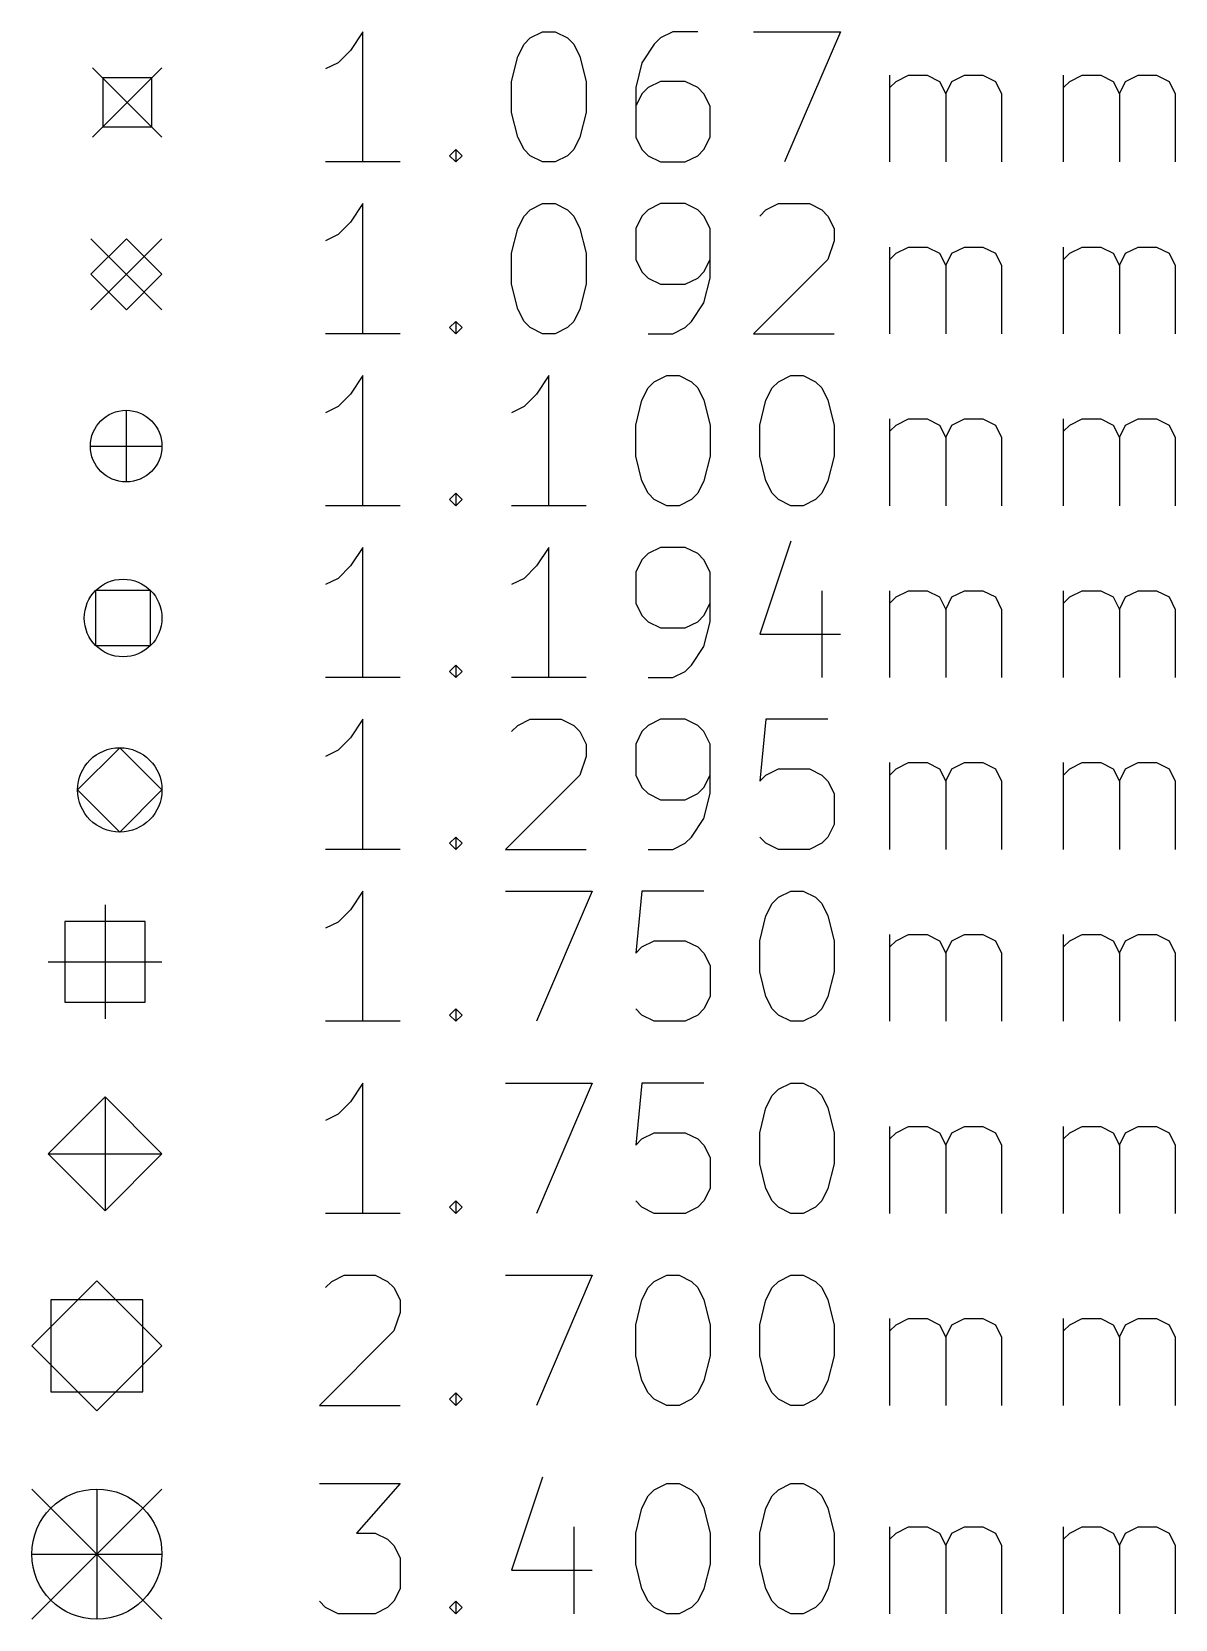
# Model space of a CAD drawing. Extents: x 8.58 to 12.99, y -8.19 to -3.15.
# Drawn here: x 8.584 to 9.276, y -8.159 to -7.199 of the extents above; entities that cross this region are included whole.
import ezdxf

# ---------------------------------------------------------------- set-up
doc = ezdxf.new("R2010")
doc.units = 0
doc.header["$MEASUREMENT"] = 0
doc.layers.add('BLACK', color=7, linetype='CONTINUOUS')

msp = doc.modelspace()

# ---------------------------------------------------------------- linework, layer by layer
at = {"layer": 'BLACK', "linetype": 'CONTINUOUS'}
for p, q in [((8.78445, -7.19877), (8.77695, -7.21002)), ((8.78445, -7.27751), (8.78445, -7.19877)), ((8.88568, -7.20252), (8.89318, -7.19877)), ((8.89318, -7.19877), (8.90068, -7.19877)), ((8.90068, -7.19877), (8.90818, -7.20252)), ((8.97192, -7.19877), (8.96442, -7.20252)), ((8.98692, -7.19877), (8.97192, -7.19877)), ((9.02067, -7.19877), (9.07316, -7.19877)), ((9.07316, -7.19877), (9.03942, -7.27751)), ((8.87819, -7.21377), (8.88194, -7.20627)), ((8.88194, -7.20627), (8.88568, -7.20252)), ((8.90818, -7.20252), (8.91193, -7.20627)), ((8.91193, -7.20627), (8.91568, -7.21377)), ((8.96068, -7.20627), (8.95318, -7.21752)), ((8.96442, -7.20252), (8.96068, -7.20627)), ((8.76945, -7.21752), (8.76195, -7.22127)), ((8.77695, -7.21002), (8.76945, -7.21752)), ((8.87444, -7.22877), (8.87819, -7.21377)), ((8.91568, -7.21377), (8.91943, -7.22877)), ((8.95318, -7.21752), (8.94943, -7.23252)), ((8.62103, -7.2205), (8.66303, -7.2625)), ((8.66303, -7.2205), (8.62103, -7.2625)), ((8.65688, -7.22665), (8.62718, -7.22665)), ((8.62718, -7.22665), (8.62718, -7.25635)), ((8.65688, -7.25635), (8.65688, -7.22665)), ((8.87444, -7.24752), (8.87444, -7.22877)), ((8.91943, -7.22877), (8.91943, -7.24752)), ((8.96442, -7.22877), (8.95693, -7.23252)), ((8.97942, -7.22877), (8.96442, -7.22877)), ((8.98692, -7.23252), (8.97942, -7.22877)), ((9.10316, -7.27751), (9.10316, -7.22502)), ((9.10316, -7.23252), (9.10691, -7.22877)), ((9.10691, -7.22877), (9.11441, -7.22502)), ((9.11441, -7.22502), (9.12565, -7.22502)), ((9.12565, -7.22502), (9.13315, -7.22877)), ((9.13315, -7.22877), (9.1369, -7.23627)), ((9.1369, -7.23627), (9.14065, -7.22877)), ((9.14065, -7.22877), (9.14815, -7.22502)), ((9.14815, -7.22502), (9.1594, -7.22502)), ((9.1594, -7.22502), (9.1669, -7.22877)), ((9.1669, -7.22877), (9.17065, -7.23627)), ((9.20814, -7.27751), (9.20814, -7.22502)), ((9.20814, -7.23252), (9.21189, -7.22877)), ((9.21189, -7.22877), (9.21939, -7.22502)), ((9.21939, -7.22502), (9.23064, -7.22502)), ((9.23064, -7.22502), (9.23814, -7.22877)), ((9.23814, -7.22877), (9.24189, -7.23627)), ((9.24189, -7.23627), (9.24564, -7.22877)), ((9.24564, -7.22877), (9.25314, -7.22502)), ((9.25314, -7.22502), (9.26439, -7.22502)), ((9.26439, -7.22502), (9.27189, -7.22877)), ((9.27189, -7.22877), (9.27564, -7.23627)), ((8.94943, -7.23252), (8.94943, -7.26252)), ((8.95318, -7.23627), (8.94943, -7.24377)), ((8.95693, -7.23252), (8.95318, -7.23627)), ((8.99067, -7.23627), (8.98692, -7.23252)), ((8.99442, -7.24377), (8.99067, -7.23627)), ((9.1369, -7.23627), (9.1369, -7.27751)), ((9.17065, -7.23627), (9.17065, -7.27751)), ((9.24189, -7.23627), (9.24189, -7.27751)), ((9.27564, -7.23627), (9.27564, -7.27751)), ((8.87819, -7.26252), (8.87444, -7.24752)), ((8.91943, -7.24752), (8.91568, -7.26252)), ((8.99442, -7.26252), (8.99442, -7.24377)), ((8.62718, -7.25635), (8.65688, -7.25635)), ((8.88194, -7.27001), (8.87819, -7.26252)), ((8.91568, -7.26252), (8.91193, -7.27001)), ((8.94943, -7.26252), (8.95318, -7.27001)), ((8.99067, -7.27001), (8.99442, -7.26252)), ((8.83694, -7.27376), (8.84069, -7.27001)), ((8.84069, -7.27751), (8.83694, -7.27376)), ((8.84069, -7.27001), (8.84444, -7.27376)), ((8.84069, -7.27001), (8.84069, -7.27751)), ((8.84444, -7.27376), (8.84069, -7.27751)), ((8.88568, -7.27376), (8.88194, -7.27001)), ((8.89318, -7.27751), (8.88568, -7.27376)), ((8.90818, -7.27376), (8.90068, -7.27751)), ((8.91193, -7.27001), (8.90818, -7.27376)), ((8.95318, -7.27001), (8.95693, -7.27376)), ((8.95693, -7.27376), (8.96442, -7.27751)), ((8.97942, -7.27751), (8.98692, -7.27376)), ((8.98692, -7.27376), (8.99067, -7.27001)), ((8.80694, -7.27751), (8.76195, -7.27751)), ((8.90068, -7.27751), (8.89318, -7.27751)), ((8.96442, -7.27751), (8.97942, -7.27751)), ((8.78445, -7.30271), (8.77695, -7.31396)), ((8.78445, -7.38145), (8.78445, -7.30271)), ((8.88568, -7.30646), (8.89318, -7.30271)), ((8.89318, -7.30271), (8.90068, -7.30271)), ((8.90068, -7.30271), (8.90818, -7.30646)), ((8.96442, -7.30271), (8.95693, -7.30646)), ((8.97942, -7.30271), (8.96442, -7.30271)), ((8.98692, -7.30646), (8.97942, -7.30271)), ((9.02817, -7.30646), (9.03567, -7.30271)), ((9.03567, -7.30271), (9.05441, -7.30271)), ((9.05441, -7.30271), (9.06191, -7.30646)), ((8.77695, -7.31396), (8.76945, -7.32146)), ((8.87819, -7.31771), (8.88194, -7.31021)), ((8.88194, -7.31021), (8.88568, -7.30646)), ((8.90818, -7.30646), (8.91193, -7.31021)), ((8.91193, -7.31021), (8.91568, -7.31771)), ((8.95318, -7.31021), (8.94943, -7.31771)), ((8.95693, -7.30646), (8.95318, -7.31021)), ((8.99067, -7.31021), (8.98692, -7.30646)), ((8.99442, -7.31771), (8.99067, -7.31021)), ((9.02442, -7.31021), (9.02817, -7.30646)), ((9.06191, -7.30646), (9.06566, -7.31021)), ((9.06566, -7.31021), (9.06941, -7.31771)), ((8.62003, -7.32393), (8.66303, -7.36693)), ((8.66303, -7.32393), (8.62003, -7.36693)), ((8.64153, -7.32393), (8.62003, -7.34543)), ((8.66303, -7.34543), (8.64153, -7.32393)), ((8.76945, -7.32146), (8.76195, -7.32521)), ((8.87444, -7.33271), (8.87819, -7.31771)), ((8.91568, -7.31771), (8.91943, -7.33271)), ((8.94943, -7.31771), (8.94943, -7.33646)), ((8.99442, -7.3477), (8.99442, -7.31771)), ((9.06941, -7.31771), (9.06941, -7.32521)), ((8.87444, -7.35145), (8.87444, -7.33271)), ((8.91943, -7.33271), (8.91943, -7.35145)), ((9.06941, -7.32521), (9.06566, -7.33646)), ((9.10316, -7.38145), (9.10316, -7.32896)), ((9.10316, -7.33646), (9.10691, -7.33271)), ((9.10691, -7.33271), (9.11441, -7.32896)), ((9.11441, -7.32896), (9.12565, -7.32896)), ((9.12565, -7.32896), (9.13315, -7.33271)), ((9.13315, -7.33271), (9.1369, -7.34021)), ((9.1369, -7.34021), (9.14065, -7.33271)), ((9.14065, -7.33271), (9.14815, -7.32896)), ((9.14815, -7.32896), (9.1594, -7.32896)), ((9.1594, -7.32896), (9.1669, -7.33271)), ((9.1669, -7.33271), (9.17065, -7.34021)), ((9.20814, -7.38145), (9.20814, -7.32896)), ((9.20814, -7.33646), (9.21189, -7.33271)), ((9.21189, -7.33271), (9.21939, -7.32896)), ((9.21939, -7.32896), (9.23064, -7.32896)), ((9.23064, -7.32896), (9.23814, -7.33271)), ((9.23814, -7.33271), (9.24189, -7.34021)), ((9.24189, -7.34021), (9.24564, -7.33271)), ((9.24564, -7.33271), (9.25314, -7.32896)), ((9.25314, -7.32896), (9.26439, -7.32896)), ((9.26439, -7.32896), (9.27189, -7.33271)), ((9.27189, -7.33271), (9.27564, -7.34021)), ((8.94943, -7.33646), (8.95318, -7.34396)), ((8.95318, -7.34396), (8.95693, -7.3477)), ((8.98692, -7.3477), (8.99067, -7.34396)), ((8.99067, -7.34396), (8.99442, -7.33646)), ((9.06566, -7.33646), (9.02067, -7.38145)), ((9.1369, -7.34021), (9.1369, -7.38145)), ((9.17065, -7.34021), (9.17065, -7.38145)), ((9.24189, -7.34021), (9.24189, -7.38145)), ((9.27564, -7.34021), (9.27564, -7.38145)), ((8.62003, -7.34543), (8.64153, -7.36693)), ((8.64153, -7.36693), (8.66303, -7.34543)), ((8.87819, -7.36645), (8.87444, -7.35145)), ((8.91943, -7.35145), (8.91568, -7.36645)), ((8.95693, -7.3477), (8.96442, -7.35145)), ((8.96442, -7.35145), (8.97942, -7.35145)), ((8.97942, -7.35145), (8.98692, -7.3477)), ((8.99067, -7.3627), (8.99442, -7.3477)), ((8.98317, -7.37395), (8.99067, -7.3627)), ((8.88194, -7.37395), (8.87819, -7.36645)), ((8.91568, -7.36645), (8.91193, -7.37395)), ((8.80694, -7.38145), (8.76195, -7.38145)), ((8.83694, -7.3777), (8.84069, -7.37395)), ((8.84069, -7.38145), (8.83694, -7.3777)), ((8.84069, -7.37395), (8.84444, -7.3777)), ((8.84069, -7.37395), (8.84069, -7.38145)), ((8.84444, -7.3777), (8.84069, -7.38145)), ((8.88568, -7.3777), (8.88194, -7.37395)), ((8.89318, -7.38145), (8.88568, -7.3777)), ((8.90068, -7.38145), (8.89318, -7.38145)), ((8.90818, -7.3777), (8.90068, -7.38145)), ((8.91193, -7.37395), (8.90818, -7.3777)), ((8.95693, -7.38145), (8.97192, -7.38145)), ((8.97192, -7.38145), (8.97942, -7.3777)), ((8.97942, -7.3777), (8.98317, -7.37395)), ((9.02067, -7.38145), (9.06941, -7.38145)), ((8.78445, -7.40665), (8.77695, -7.4179)), ((8.78445, -7.48539), (8.78445, -7.40665)), ((8.89693, -7.40665), (8.88943, -7.4179)), ((8.89693, -7.48539), (8.89693, -7.40665)), ((8.95693, -7.41415), (8.96068, -7.4104)), ((8.96068, -7.4104), (8.96817, -7.40665)), ((8.96817, -7.40665), (8.97567, -7.40665)), ((8.97567, -7.40665), (8.98317, -7.4104)), ((8.98317, -7.4104), (8.98692, -7.41415)), ((9.03192, -7.41415), (9.03567, -7.4104)), ((9.03567, -7.4104), (9.04316, -7.40665)), ((9.04316, -7.40665), (9.05066, -7.40665)), ((9.05066, -7.40665), (9.05816, -7.4104)), ((9.05816, -7.4104), (9.06191, -7.41415)), ((8.77695, -7.4179), (8.76945, -7.42539)), ((8.88943, -7.4179), (8.88194, -7.42539)), ((8.95318, -7.42165), (8.95693, -7.41415)), ((8.98692, -7.41415), (8.99067, -7.42165)), ((9.02817, -7.42165), (9.03192, -7.41415)), ((9.06191, -7.41415), (9.06566, -7.42165)), ((8.64138, -7.42772), (8.64138, -7.47102)), ((8.76945, -7.42539), (8.76195, -7.42914)), ((8.88194, -7.42539), (8.87444, -7.42914)), ((8.94943, -7.43664), (8.95318, -7.42165)), ((8.99067, -7.42165), (8.99442, -7.43664)), ((9.02442, -7.43664), (9.02817, -7.42165)), ((9.06566, -7.42165), (9.06941, -7.43664)), ((8.94943, -7.45539), (8.94943, -7.43664)), ((8.99442, -7.43664), (8.99442, -7.45539)), ((9.02442, -7.45539), (9.02442, -7.43664)), ((9.06941, -7.43664), (9.06941, -7.45539)), ((9.10316, -7.48539), (9.10316, -7.43289)), ((9.10316, -7.44039), (9.10691, -7.43664)), ((9.10691, -7.43664), (9.11441, -7.43289)), ((9.11441, -7.43289), (9.12565, -7.43289)), ((9.12565, -7.43289), (9.13315, -7.43664)), ((9.13315, -7.43664), (9.1369, -7.44414)), ((9.1369, -7.44414), (9.14065, -7.43664)), ((9.14065, -7.43664), (9.14815, -7.43289)), ((9.14815, -7.43289), (9.1594, -7.43289)), ((9.1594, -7.43289), (9.1669, -7.43664)), ((9.1669, -7.43664), (9.17065, -7.44414)), ((9.20814, -7.48539), (9.20814, -7.43289)), ((9.20814, -7.44039), (9.21189, -7.43664)), ((9.21189, -7.43664), (9.21939, -7.43289)), ((9.21939, -7.43289), (9.23064, -7.43289)), ((9.23064, -7.43289), (9.23814, -7.43664)), ((9.23814, -7.43664), (9.24189, -7.44414)), ((9.24189, -7.44414), (9.24564, -7.43664)), ((9.24564, -7.43664), (9.25314, -7.43289)), ((9.25314, -7.43289), (9.26439, -7.43289)), ((9.26439, -7.43289), (9.27189, -7.43664)), ((9.27189, -7.43664), (9.27564, -7.44414)), ((8.61972, -7.44937), (8.66303, -7.44937)), ((9.1369, -7.44414), (9.1369, -7.48539)), ((9.17065, -7.44414), (9.17065, -7.48539)), ((9.24189, -7.44414), (9.24189, -7.48539)), ((9.27564, -7.44414), (9.27564, -7.48539)), ((8.95318, -7.47039), (8.94943, -7.45539)), ((8.99442, -7.45539), (8.99067, -7.47039)), ((9.02817, -7.47039), (9.02442, -7.45539)), ((9.06941, -7.45539), (9.06566, -7.47039)), ((8.83694, -7.48164), (8.84069, -7.47789)), ((8.84069, -7.47789), (8.84444, -7.48164)), ((8.84069, -7.47789), (8.84069, -7.48539)), ((8.95693, -7.47789), (8.95318, -7.47039)), ((8.96068, -7.48164), (8.95693, -7.47789)), ((8.98692, -7.47789), (8.98317, -7.48164)), ((8.99067, -7.47039), (8.98692, -7.47789)), ((9.03192, -7.47789), (9.02817, -7.47039)), ((9.03567, -7.48164), (9.03192, -7.47789)), ((9.06191, -7.47789), (9.05816, -7.48164)), ((9.06566, -7.47039), (9.06191, -7.47789)), ((8.80694, -7.48539), (8.76195, -7.48539)), ((8.84069, -7.48539), (8.83694, -7.48164)), ((8.84444, -7.48164), (8.84069, -7.48539)), ((8.91943, -7.48539), (8.87444, -7.48539)), ((8.96817, -7.48539), (8.96068, -7.48164)), ((8.97567, -7.48539), (8.96817, -7.48539)), ((8.98317, -7.48164), (8.97567, -7.48539)), ((9.04316, -7.48539), (9.03567, -7.48164)), ((9.05066, -7.48539), (9.04316, -7.48539)), ((9.05816, -7.48164), (9.05066, -7.48539)), ((9.04316, -7.50683), (9.02442, -7.56308)), ((8.78445, -7.51058), (8.77695, -7.52183)), ((8.78445, -7.58932), (8.78445, -7.51058)), ((8.89693, -7.51058), (8.88943, -7.52183)), ((8.89693, -7.58932), (8.89693, -7.51058)), ((8.95693, -7.51433), (8.95318, -7.51808)), ((8.96442, -7.51058), (8.95693, -7.51433)), ((8.97942, -7.51058), (8.96442, -7.51058)), ((8.98692, -7.51433), (8.97942, -7.51058)), ((8.99067, -7.51808), (8.98692, -7.51433)), ((8.77695, -7.52183), (8.76945, -7.52933)), ((8.88943, -7.52183), (8.88194, -7.52933)), ((8.95318, -7.51808), (8.94943, -7.52558)), ((8.94943, -7.52558), (8.94943, -7.54433)), ((8.99442, -7.52558), (8.99067, -7.51808)), ((8.99442, -7.55558), (8.99442, -7.52558)), ((8.76945, -7.52933), (8.76195, -7.53308)), ((8.88194, -7.52933), (8.87444, -7.53308)), ((8.65615, -7.53669), (8.62291, -7.53669)), ((8.62291, -7.53669), (8.62291, -7.56992)), ((8.65615, -7.56992), (8.65615, -7.53669)), ((8.94943, -7.54433), (8.95318, -7.55183)), ((8.99067, -7.55183), (8.99442, -7.54433)), ((9.06191, -7.53683), (9.06191, -7.58932)), ((9.10316, -7.58932), (9.10316, -7.53683)), ((9.10316, -7.54433), (9.10691, -7.54058)), ((9.10691, -7.54058), (9.11441, -7.53683)), ((9.11441, -7.53683), (9.12565, -7.53683)), ((9.12565, -7.53683), (9.13315, -7.54058)), ((9.13315, -7.54058), (9.1369, -7.54808)), ((9.1369, -7.54808), (9.14065, -7.54058)), ((9.14065, -7.54058), (9.14815, -7.53683)), ((9.14815, -7.53683), (9.1594, -7.53683)), ((9.1594, -7.53683), (9.1669, -7.54058)), ((9.1669, -7.54058), (9.17065, -7.54808)), ((9.20814, -7.58932), (9.20814, -7.53683)), ((9.20814, -7.54433), (9.21189, -7.54058)), ((9.21189, -7.54058), (9.21939, -7.53683)), ((9.21939, -7.53683), (9.23064, -7.53683)), ((9.23064, -7.53683), (9.23814, -7.54058)), ((9.23814, -7.54058), (9.24189, -7.54808)), ((9.24189, -7.54808), (9.24564, -7.54058)), ((9.24564, -7.54058), (9.25314, -7.53683)), ((9.25314, -7.53683), (9.26439, -7.53683)), ((9.26439, -7.53683), (9.27189, -7.54058)), ((9.27189, -7.54058), (9.27564, -7.54808)), ((8.95318, -7.55183), (8.95693, -7.55558)), ((8.98692, -7.55558), (8.99067, -7.55183)), ((9.1369, -7.54808), (9.1369, -7.58932)), ((9.17065, -7.54808), (9.17065, -7.58932)), ((9.24189, -7.54808), (9.24189, -7.58932)), ((9.27564, -7.54808), (9.27564, -7.58932)), ((8.95693, -7.55558), (8.96442, -7.55933)), ((8.96442, -7.55933), (8.97942, -7.55933)), ((8.97942, -7.55933), (8.98692, -7.55558)), ((8.99067, -7.57058), (8.99442, -7.55558)), ((9.02442, -7.56308), (9.07316, -7.56308)), ((8.62291, -7.56992), (8.65615, -7.56992)), ((8.98317, -7.58183), (8.99067, -7.57058)), ((8.83694, -7.58557), (8.84069, -7.58183)), ((8.84069, -7.58183), (8.84444, -7.58557)), ((8.84069, -7.58183), (8.84069, -7.58932)), ((8.97942, -7.58557), (8.98317, -7.58183)), ((8.80694, -7.58932), (8.76195, -7.58932)), ((8.84069, -7.58932), (8.83694, -7.58557)), ((8.84444, -7.58557), (8.84069, -7.58932)), ((8.91943, -7.58932), (8.87444, -7.58932)), ((8.95693, -7.58932), (8.97192, -7.58932)), ((8.97192, -7.58932), (8.97942, -7.58557)), ((8.78445, -7.61452), (8.77695, -7.62577)), ((8.78445, -7.69326), (8.78445, -7.61452)), ((8.87444, -7.62202), (8.87819, -7.61827)), ((8.87819, -7.61827), (8.88568, -7.61452)), ((8.88568, -7.61452), (8.90443, -7.61452)), ((8.90443, -7.61452), (8.91193, -7.61827)), ((8.91193, -7.61827), (8.91568, -7.62202)), ((8.91568, -7.62202), (8.91943, -7.62952)), ((8.95318, -7.62202), (8.94943, -7.62952)), ((8.95693, -7.61827), (8.95318, -7.62202)), ((8.96442, -7.61452), (8.95693, -7.61827)), ((8.97942, -7.61452), (8.96442, -7.61452)), ((8.98692, -7.61827), (8.97942, -7.61452)), ((8.99067, -7.62202), (8.98692, -7.61827)), ((8.99442, -7.62952), (8.99067, -7.62202)), ((9.02817, -7.61452), (9.02442, -7.65202)), ((9.06566, -7.61452), (9.02817, -7.61452)), ((8.63753, -7.63174), (8.61203, -7.65724)), ((8.66303, -7.65724), (8.63753, -7.63174)), ((8.77695, -7.62577), (8.76945, -7.63327)), ((8.91943, -7.62952), (8.91943, -7.63702)), ((8.94943, -7.62952), (8.94943, -7.64827)), ((8.99442, -7.65952), (8.99442, -7.62952)), ((8.76945, -7.63327), (8.76195, -7.63702)), ((8.91943, -7.63702), (8.91568, -7.64827)), ((9.10316, -7.69326), (9.10316, -7.64077)), ((9.10691, -7.64452), (9.11441, -7.64077)), ((9.11441, -7.64077), (9.12565, -7.64077)), ((9.12565, -7.64077), (9.13315, -7.64452)), ((9.14065, -7.64452), (9.14815, -7.64077)), ((9.14815, -7.64077), (9.1594, -7.64077)), ((9.1594, -7.64077), (9.1669, -7.64452)), ((9.20814, -7.69326), (9.20814, -7.64077)), ((9.21189, -7.64452), (9.21939, -7.64077)), ((9.21939, -7.64077), (9.23064, -7.64077)), ((9.23064, -7.64077), (9.23814, -7.64452)), ((9.24564, -7.64452), (9.25314, -7.64077)), ((9.25314, -7.64077), (9.26439, -7.64077)), ((9.26439, -7.64077), (9.27189, -7.64452)), ((8.91568, -7.64827), (8.87069, -7.69326)), ((8.94943, -7.64827), (8.95318, -7.65577)), ((8.99067, -7.65577), (8.99442, -7.64827)), ((9.02442, -7.65202), (9.02817, -7.64827)), ((9.02817, -7.64827), (9.03567, -7.64452)), ((9.03567, -7.64452), (9.05441, -7.64452)), ((9.05441, -7.64452), (9.06191, -7.64827)), ((9.06191, -7.64827), (9.06566, -7.65202)), ((9.10316, -7.64827), (9.10691, -7.64452)), ((9.13315, -7.64452), (9.1369, -7.65202)), ((9.1369, -7.65202), (9.14065, -7.64452)), ((9.1669, -7.64452), (9.17065, -7.65202)), ((9.20814, -7.64827), (9.21189, -7.64452)), ((9.23814, -7.64452), (9.24189, -7.65202)), ((9.24189, -7.65202), (9.24564, -7.64452)), ((9.27189, -7.64452), (9.27564, -7.65202)), ((8.61203, -7.65724), (8.63753, -7.68274)), ((8.63753, -7.68274), (8.66303, -7.65724)), ((8.95318, -7.65577), (8.95693, -7.65952)), ((8.95693, -7.65952), (8.96442, -7.66327)), ((8.97942, -7.66327), (8.98692, -7.65952)), ((8.98692, -7.65952), (8.99067, -7.65577)), ((8.99067, -7.67451), (8.99442, -7.65952)), ((9.06566, -7.65202), (9.06941, -7.65952)), ((9.06941, -7.65952), (9.06941, -7.67826)), ((9.1369, -7.65202), (9.1369, -7.69326)), ((9.17065, -7.65202), (9.17065, -7.69326)), ((9.24189, -7.65202), (9.24189, -7.69326)), ((9.27564, -7.65202), (9.27564, -7.69326)), ((8.96442, -7.66327), (8.97942, -7.66327)), ((8.98317, -7.68576), (8.99067, -7.67451)), ((9.06941, -7.67826), (9.06566, -7.68576)), ((8.83694, -7.68951), (8.84069, -7.68576)), ((8.84069, -7.69326), (8.83694, -7.68951)), ((8.84069, -7.68576), (8.84444, -7.68951)), ((8.84069, -7.68576), (8.84069, -7.69326)), ((8.84444, -7.68951), (8.84069, -7.69326)), ((8.97192, -7.69326), (8.97942, -7.68951)), ((8.97942, -7.68951), (8.98317, -7.68576)), ((9.02817, -7.68951), (9.02442, -7.68576)), ((9.03567, -7.69326), (9.02817, -7.68951)), ((9.06191, -7.68951), (9.05441, -7.69326)), ((9.06566, -7.68576), (9.06191, -7.68951)), ((8.80694, -7.69326), (8.76195, -7.69326)), ((8.87069, -7.69326), (8.91943, -7.69326)), ((8.95693, -7.69326), (8.97192, -7.69326)), ((9.05441, -7.69326), (9.03567, -7.69326)), ((8.78445, -7.71846), (8.77695, -7.72971)), ((8.78445, -7.7972), (8.78445, -7.71846)), ((8.87069, -7.71846), (8.92318, -7.71846)), ((8.92318, -7.71846), (8.88943, -7.7972)), ((8.95318, -7.71846), (8.94943, -7.75595)), ((8.99067, -7.71846), (8.95318, -7.71846)), ((9.03567, -7.72221), (9.04316, -7.71846)), ((9.04316, -7.71846), (9.05066, -7.71846)), ((9.05066, -7.71846), (9.05816, -7.72221)), ((8.62858, -7.72673), (8.62858, -7.79563)), ((9.02817, -7.73346), (9.03192, -7.72596)), ((9.03192, -7.72596), (9.03567, -7.72221)), ((9.05816, -7.72221), (9.06191, -7.72596)), ((9.06191, -7.72596), (9.06566, -7.73346)), ((8.65294, -7.73682), (8.60422, -7.73682)), ((8.60422, -7.73682), (8.60422, -7.78554)), ((8.65294, -7.78554), (8.65294, -7.73682)), ((8.76945, -7.73721), (8.76195, -7.74096)), ((8.77695, -7.72971), (8.76945, -7.73721)), ((9.02442, -7.74845), (9.02817, -7.73346)), ((9.06566, -7.73346), (9.06941, -7.74845)), ((9.10316, -7.7972), (9.10316, -7.7447)), ((9.10691, -7.74845), (9.11441, -7.7447)), ((9.11441, -7.7447), (9.12565, -7.7447)), ((9.12565, -7.7447), (9.13315, -7.74845)), ((9.14065, -7.74845), (9.14815, -7.7447)), ((9.14815, -7.7447), (9.1594, -7.7447)), ((9.1594, -7.7447), (9.1669, -7.74845)), ((9.20814, -7.7972), (9.20814, -7.7447)), ((9.21189, -7.74845), (9.21939, -7.7447)), ((9.21939, -7.7447), (9.23064, -7.7447)), ((9.23064, -7.7447), (9.23814, -7.74845)), ((9.24564, -7.74845), (9.25314, -7.7447)), ((9.25314, -7.7447), (9.26439, -7.7447)), ((9.26439, -7.7447), (9.27189, -7.74845)), ((8.94943, -7.75595), (8.95318, -7.7522)), ((8.95318, -7.7522), (8.96068, -7.74845)), ((8.96068, -7.74845), (8.97942, -7.74845)), ((8.97942, -7.74845), (8.98692, -7.7522)), ((8.98692, -7.7522), (8.99067, -7.75595)), ((8.99067, -7.75595), (8.99442, -7.76345)), ((9.02442, -7.7672), (9.02442, -7.74845)), ((9.06941, -7.74845), (9.06941, -7.7672)), ((9.10316, -7.7522), (9.10691, -7.74845)), ((9.13315, -7.74845), (9.1369, -7.75595)), ((9.1369, -7.75595), (9.14065, -7.74845)), ((9.1369, -7.75595), (9.1369, -7.7972)), ((9.1669, -7.74845), (9.17065, -7.75595)), ((9.17065, -7.75595), (9.17065, -7.7972)), ((9.20814, -7.7522), (9.21189, -7.74845)), ((9.23814, -7.74845), (9.24189, -7.75595)), ((9.24189, -7.75595), (9.24564, -7.74845)), ((9.24189, -7.75595), (9.24189, -7.7972)), ((9.27189, -7.74845), (9.27564, -7.75595)), ((9.27564, -7.75595), (9.27564, -7.7972)), ((8.59413, -7.76118), (8.66303, -7.76118)), ((8.99442, -7.76345), (8.99442, -7.7822)), ((9.02817, -7.7822), (9.02442, -7.7672)), ((9.06941, -7.7672), (9.06566, -7.7822)), ((8.60422, -7.78554), (8.65294, -7.78554)), ((8.99442, -7.7822), (8.99067, -7.7897)), ((9.03192, -7.7897), (9.02817, -7.7822)), ((9.06566, -7.7822), (9.06191, -7.7897)), ((8.83694, -7.79345), (8.84069, -7.7897)), ((8.84069, -7.7972), (8.83694, -7.79345)), ((8.84069, -7.7897), (8.84444, -7.79345)), ((8.84069, -7.7897), (8.84069, -7.7972)), ((8.84444, -7.79345), (8.84069, -7.7972)), ((8.95318, -7.79345), (8.94943, -7.7897)), ((8.96068, -7.7972), (8.95318, -7.79345)), ((8.98692, -7.79345), (8.97942, -7.7972)), ((8.99067, -7.7897), (8.98692, -7.79345)), ((9.03567, -7.79345), (9.03192, -7.7897)), ((9.04316, -7.7972), (9.03567, -7.79345)), ((9.05816, -7.79345), (9.05066, -7.7972)), ((9.06191, -7.7897), (9.05816, -7.79345)), ((8.80694, -7.7972), (8.76195, -7.7972)), ((8.97942, -7.7972), (8.96068, -7.7972)), ((9.05066, -7.7972), (9.04316, -7.7972)), ((8.62858, -7.84287), (8.59413, -7.87732)), ((8.62858, -7.84287), (8.62858, -7.91177)), ((8.66303, -7.87732), (8.62858, -7.84287)), ((8.78445, -7.8346), (8.77695, -7.84585)), ((8.78445, -7.91334), (8.78445, -7.8346)), ((8.87069, -7.8346), (8.92318, -7.8346)), ((8.92318, -7.8346), (8.88943, -7.91334)), ((8.95318, -7.8346), (8.94943, -7.8721)), ((8.99067, -7.8346), (8.95318, -7.8346)), ((9.02817, -7.8496), (9.03192, -7.8421)), ((9.03192, -7.8421), (9.03567, -7.83835)), ((9.03567, -7.83835), (9.04316, -7.8346)), ((9.04316, -7.8346), (9.05066, -7.8346)), ((9.05066, -7.8346), (9.05816, -7.83835)), ((9.05816, -7.83835), (9.06191, -7.8421)), ((9.06191, -7.8421), (9.06566, -7.8496)), ((8.77695, -7.84585), (8.76945, -7.85335)), ((9.02442, -7.8646), (9.02817, -7.8496)), ((9.06566, -7.8496), (9.06941, -7.8646)), ((8.76945, -7.85335), (8.76195, -7.8571)), ((9.10316, -7.91334), (9.10316, -7.86085)), ((9.10691, -7.8646), (9.11441, -7.86085)), ((9.11441, -7.86085), (9.12565, -7.86085)), ((9.12565, -7.86085), (9.13315, -7.8646)), ((9.14065, -7.8646), (9.14815, -7.86085)), ((9.14815, -7.86085), (9.1594, -7.86085)), ((9.1594, -7.86085), (9.1669, -7.8646)), ((9.20814, -7.91334), (9.20814, -7.86085)), ((9.21189, -7.8646), (9.21939, -7.86085)), ((9.21939, -7.86085), (9.23064, -7.86085)), ((9.23064, -7.86085), (9.23814, -7.8646)), ((9.24564, -7.8646), (9.25314, -7.86085)), ((9.25314, -7.86085), (9.26439, -7.86085)), ((9.26439, -7.86085), (9.27189, -7.8646)), ((8.94943, -7.8721), (8.95318, -7.86835)), ((8.95318, -7.86835), (8.96068, -7.8646)), ((8.96068, -7.8646), (8.97942, -7.8646)), ((8.97942, -7.8646), (8.98692, -7.86835)), ((8.98692, -7.86835), (8.99067, -7.8721)), ((8.99067, -7.8721), (8.99442, -7.87959)), ((9.02442, -7.88334), (9.02442, -7.8646)), ((9.06941, -7.8646), (9.06941, -7.88334)), ((9.10316, -7.86835), (9.10691, -7.8646)), ((9.13315, -7.8646), (9.1369, -7.8721)), ((9.1369, -7.8721), (9.14065, -7.8646)), ((9.1369, -7.8721), (9.1369, -7.91334)), ((9.1669, -7.8646), (9.17065, -7.8721)), ((9.17065, -7.8721), (9.17065, -7.91334)), ((9.20814, -7.86835), (9.21189, -7.8646)), ((9.23814, -7.8646), (9.24189, -7.8721)), ((9.24189, -7.8721), (9.24564, -7.8646)), ((9.24189, -7.8721), (9.24189, -7.91334)), ((9.27189, -7.8646), (9.27564, -7.8721)), ((9.27564, -7.8721), (9.27564, -7.91334)), ((8.59413, -7.87732), (8.66303, -7.87732)), ((8.59413, -7.87732), (8.62858, -7.91177)), ((8.62858, -7.91177), (8.66303, -7.87732)), ((8.99442, -7.87959), (8.99442, -7.89834)), ((9.02817, -7.89834), (9.02442, -7.88334)), ((9.06941, -7.88334), (9.06566, -7.89834)), ((8.99442, -7.89834), (8.99067, -7.90584)), ((9.03192, -7.90584), (9.02817, -7.89834)), ((9.06566, -7.89834), (9.06191, -7.90584)), ((8.83694, -7.90959), (8.84069, -7.90584)), ((8.84069, -7.91334), (8.83694, -7.90959)), ((8.84069, -7.90584), (8.84444, -7.90959)), ((8.84069, -7.90584), (8.84069, -7.91334)), ((8.84444, -7.90959), (8.84069, -7.91334)), ((8.95318, -7.90959), (8.94943, -7.90584)), ((8.96068, -7.91334), (8.95318, -7.90959)), ((8.98692, -7.90959), (8.97942, -7.91334)), ((8.99067, -7.90584), (8.98692, -7.90959)), ((9.03567, -7.90959), (9.03192, -7.90584)), ((9.04316, -7.91334), (9.03567, -7.90959)), ((9.05816, -7.90959), (9.05066, -7.91334)), ((9.06191, -7.90584), (9.05816, -7.90959)), ((8.80694, -7.91334), (8.76195, -7.91334)), ((8.97942, -7.91334), (8.96068, -7.91334)), ((9.05066, -7.91334), (9.04316, -7.91334)), ((8.62366, -7.95409), (8.58429, -7.99346)), ((8.66303, -7.99346), (8.62366, -7.95409)), ((8.76195, -7.95824), (8.7657, -7.95449)), ((8.7657, -7.95449), (8.7732, -7.95074)), ((8.7732, -7.95074), (8.79195, -7.95074)), ((8.79195, -7.95074), (8.79945, -7.95449)), ((8.79945, -7.95449), (8.80319, -7.95824)), ((8.80319, -7.95824), (8.80694, -7.96574)), ((8.87069, -7.95074), (8.92318, -7.95074)), ((8.92318, -7.95074), (8.88943, -8.02948)), ((8.95318, -7.96574), (8.95693, -7.95824)), ((8.95693, -7.95824), (8.96068, -7.95449)), ((8.96068, -7.95449), (8.96817, -7.95074)), ((8.96817, -7.95074), (8.97567, -7.95074)), ((8.97567, -7.95074), (8.98317, -7.95449)), ((8.98317, -7.95449), (8.98692, -7.95824)), ((8.98692, -7.95824), (8.99067, -7.96574)), ((9.02817, -7.96574), (9.03192, -7.95824)), ((9.03192, -7.95824), (9.03567, -7.95449)), ((9.03567, -7.95449), (9.04316, -7.95074)), ((9.04316, -7.95074), (9.05066, -7.95074)), ((9.05066, -7.95074), (9.05816, -7.95449)), ((9.05816, -7.95449), (9.06191, -7.95824)), ((9.06191, -7.95824), (9.06566, -7.96574)), ((8.6515, -7.96563), (8.59582, -7.96563)), ((8.59582, -7.96563), (8.59582, -8.0213)), ((8.6515, -8.0213), (8.6515, -7.96563)), ((8.80694, -7.96574), (8.80694, -7.97324)), ((8.94943, -7.98074), (8.95318, -7.96574)), ((8.99067, -7.96574), (8.99442, -7.98074)), ((9.02442, -7.98074), (9.02817, -7.96574)), ((9.06566, -7.96574), (9.06941, -7.98074)), ((8.80694, -7.97324), (8.80319, -7.98449)), ((9.10316, -8.02948), (9.10316, -7.97699)), ((9.10691, -7.98074), (9.11441, -7.97699)), ((9.11441, -7.97699), (9.12565, -7.97699)), ((9.12565, -7.97699), (9.13315, -7.98074)), ((9.14065, -7.98074), (9.14815, -7.97699)), ((9.14815, -7.97699), (9.1594, -7.97699)), ((9.1594, -7.97699), (9.1669, -7.98074)), ((9.20814, -8.02948), (9.20814, -7.97699)), ((9.21189, -7.98074), (9.21939, -7.97699)), ((9.21939, -7.97699), (9.23064, -7.97699)), ((9.23064, -7.97699), (9.23814, -7.98074)), ((9.24564, -7.98074), (9.25314, -7.97699)), ((9.25314, -7.97699), (9.26439, -7.97699)), ((9.26439, -7.97699), (9.27189, -7.98074)), ((8.80319, -7.98449), (8.7582, -8.02948)), ((8.94943, -7.99949), (8.94943, -7.98074)), ((8.99442, -7.98074), (8.99442, -7.99949)), ((9.02442, -7.99949), (9.02442, -7.98074)), ((9.06941, -7.98074), (9.06941, -7.99949)), ((9.10316, -7.98449), (9.10691, -7.98074)), ((9.13315, -7.98074), (9.1369, -7.98824)), ((9.1369, -7.98824), (9.14065, -7.98074)), ((9.1669, -7.98074), (9.17065, -7.98824)), ((9.20814, -7.98449), (9.21189, -7.98074)), ((9.23814, -7.98074), (9.24189, -7.98824)), ((9.24189, -7.98824), (9.24564, -7.98074)), ((9.27189, -7.98074), (9.27564, -7.98824)), ((8.58429, -7.99346), (8.62366, -8.03283)), ((8.62366, -8.03283), (8.66303, -7.99346)), ((9.1369, -7.98824), (9.1369, -8.02948)), ((9.17065, -7.98824), (9.17065, -8.02948)), ((9.24189, -7.98824), (9.24189, -8.02948)), ((9.27564, -7.98824), (9.27564, -8.02948)), ((8.95318, -8.01448), (8.94943, -7.99949)), ((8.99442, -7.99949), (8.99067, -8.01448)), ((9.02817, -8.01448), (9.02442, -7.99949)), ((9.06941, -7.99949), (9.06566, -8.01448)), ((8.95693, -8.02198), (8.95318, -8.01448)), ((8.99067, -8.01448), (8.98692, -8.02198)), ((9.03192, -8.02198), (9.02817, -8.01448)), ((9.06566, -8.01448), (9.06191, -8.02198)), ((8.59582, -8.0213), (8.6515, -8.0213)), ((8.83694, -8.02573), (8.84069, -8.02198)), ((8.84069, -8.02948), (8.83694, -8.02573)), ((8.84069, -8.02198), (8.84444, -8.02573)), ((8.84069, -8.02198), (8.84069, -8.02948)), ((8.84444, -8.02573), (8.84069, -8.02948)), ((8.96068, -8.02573), (8.95693, -8.02198)), ((8.96817, -8.02948), (8.96068, -8.02573)), ((8.98317, -8.02573), (8.97567, -8.02948)), ((8.98692, -8.02198), (8.98317, -8.02573)), ((9.03567, -8.02573), (9.03192, -8.02198)), ((9.04316, -8.02948), (9.03567, -8.02573)), ((9.05816, -8.02573), (9.05066, -8.02948)), ((9.06191, -8.02198), (9.05816, -8.02573)), ((8.7582, -8.02948), (8.80694, -8.02948)), ((8.97567, -8.02948), (8.96817, -8.02948)), ((9.05066, -8.02948), (9.04316, -8.02948)), ((8.89318, -8.07298), (8.87444, -8.12922)), ((8.58429, -8.08008), (8.66303, -8.15882)), ((8.66303, -8.08008), (8.58429, -8.15882)), ((8.62366, -8.08008), (8.62366, -8.15882)), ((8.7582, -8.07673), (8.80694, -8.07673)), ((8.80694, -8.07673), (8.7807, -8.10672)), ((8.95693, -8.08422), (8.96068, -8.08048)), ((8.96068, -8.08048), (8.96817, -8.07673)), ((8.96817, -8.07673), (8.97567, -8.07673)), ((8.97567, -8.07673), (8.98317, -8.08048)), ((8.98317, -8.08048), (8.98692, -8.08422)), ((9.03192, -8.08422), (9.03567, -8.08048)), ((9.03567, -8.08048), (9.04316, -8.07673)), ((9.04316, -8.07673), (9.05066, -8.07673)), ((9.05066, -8.07673), (9.05816, -8.08048)), ((9.05816, -8.08048), (9.06191, -8.08422)), ((8.94943, -8.10672), (8.95318, -8.09172)), ((8.95318, -8.09172), (8.95693, -8.08422)), ((8.98692, -8.08422), (8.99067, -8.09172)), ((8.99067, -8.09172), (8.99442, -8.10672)), ((9.02442, -8.10672), (9.02817, -8.09172)), ((9.02817, -8.09172), (9.03192, -8.08422)), ((9.06191, -8.08422), (9.06566, -8.09172)), ((9.06566, -8.09172), (9.06941, -8.10672)), ((8.7807, -8.10672), (8.79195, -8.10672)), ((8.79195, -8.10672), (8.79945, -8.11047)), ((8.79945, -8.11047), (8.80319, -8.11422)), ((8.91193, -8.10297), (8.91193, -8.15547)), ((8.94943, -8.12547), (8.94943, -8.10672)), ((8.99442, -8.10672), (8.99442, -8.12547)), ((9.02442, -8.12547), (9.02442, -8.10672)), ((9.06941, -8.10672), (9.06941, -8.12547)), ((9.10316, -8.15547), (9.10316, -8.10297)), ((9.10316, -8.11047), (9.10691, -8.10672)), ((9.10691, -8.10672), (9.11441, -8.10297)), ((9.11441, -8.10297), (9.12565, -8.10297)), ((9.12565, -8.10297), (9.13315, -8.10672)), ((9.13315, -8.10672), (9.1369, -8.11422)), ((9.1369, -8.11422), (9.14065, -8.10672)), ((9.14065, -8.10672), (9.14815, -8.10297)), ((9.14815, -8.10297), (9.1594, -8.10297)), ((9.1594, -8.10297), (9.1669, -8.10672)), ((9.1669, -8.10672), (9.17065, -8.11422)), ((9.20814, -8.15547), (9.20814, -8.10297)), ((9.20814, -8.11047), (9.21189, -8.10672)), ((9.21189, -8.10672), (9.21939, -8.10297)), ((9.21939, -8.10297), (9.23064, -8.10297)), ((9.23064, -8.10297), (9.23814, -8.10672)), ((9.23814, -8.10672), (9.24189, -8.11422)), ((9.24189, -8.11422), (9.24564, -8.10672)), ((9.24564, -8.10672), (9.25314, -8.10297)), ((9.25314, -8.10297), (9.26439, -8.10297)), ((9.26439, -8.10297), (9.27189, -8.10672)), ((9.27189, -8.10672), (9.27564, -8.11422)), ((8.58429, -8.11945), (8.66303, -8.11945)), ((8.80319, -8.11422), (8.80694, -8.12172)), ((8.80694, -8.12172), (8.80694, -8.14047)), ((9.1369, -8.11422), (9.1369, -8.15547)), ((9.17065, -8.11422), (9.17065, -8.15547)), ((9.24189, -8.11422), (9.24189, -8.15547)), ((9.27564, -8.11422), (9.27564, -8.15547)), ((8.87444, -8.12922), (8.92318, -8.12922)), ((8.95318, -8.14047), (8.94943, -8.12547)), ((8.99442, -8.12547), (8.99067, -8.14047)), ((9.02817, -8.14047), (9.02442, -8.12547)), ((9.06941, -8.12547), (9.06566, -8.14047)), ((8.80694, -8.14047), (8.80319, -8.14797)), ((8.95693, -8.14797), (8.95318, -8.14047)), ((8.99067, -8.14047), (8.98692, -8.14797)), ((9.03192, -8.14797), (9.02817, -8.14047)), ((9.06566, -8.14047), (9.06191, -8.14797)), ((8.76195, -8.15172), (8.7582, -8.14797)), ((8.80319, -8.14797), (8.79945, -8.15172)), ((8.83694, -8.15172), (8.84069, -8.14797)), ((8.84069, -8.14797), (8.84444, -8.15172)), ((8.84069, -8.14797), (8.84069, -8.15547)), ((8.96068, -8.15172), (8.95693, -8.14797)), ((8.98692, -8.14797), (8.98317, -8.15172)), ((9.03567, -8.15172), (9.03192, -8.14797)), ((9.06191, -8.14797), (9.05816, -8.15172)), ((8.76945, -8.15547), (8.76195, -8.15172)), ((8.79195, -8.15547), (8.76945, -8.15547)), ((8.79945, -8.15172), (8.79195, -8.15547)), ((8.84069, -8.15547), (8.83694, -8.15172)), ((8.84444, -8.15172), (8.84069, -8.15547)), ((8.96817, -8.15547), (8.96068, -8.15172)), ((8.97567, -8.15547), (8.96817, -8.15547)), ((8.98317, -8.15172), (8.97567, -8.15547)), ((9.04316, -8.15547), (9.03567, -8.15172)), ((9.05066, -8.15547), (9.04316, -8.15547)), ((9.05816, -8.15172), (9.05066, -8.15547))]:
    msp.add_line(p, q, dxfattribs=at)
at = {"layer": 'BLACK'}
for centre, radius in [((8.64138, -7.44937), 0.02165), ((8.63953, -7.55331), 0.0235), ((8.63753, -7.65724), 0.0255), ((8.62366, -8.11945), 0.03937)]:
    msp.add_circle(centre, radius, dxfattribs=at)

doc.saveas('drawing.dxf')
